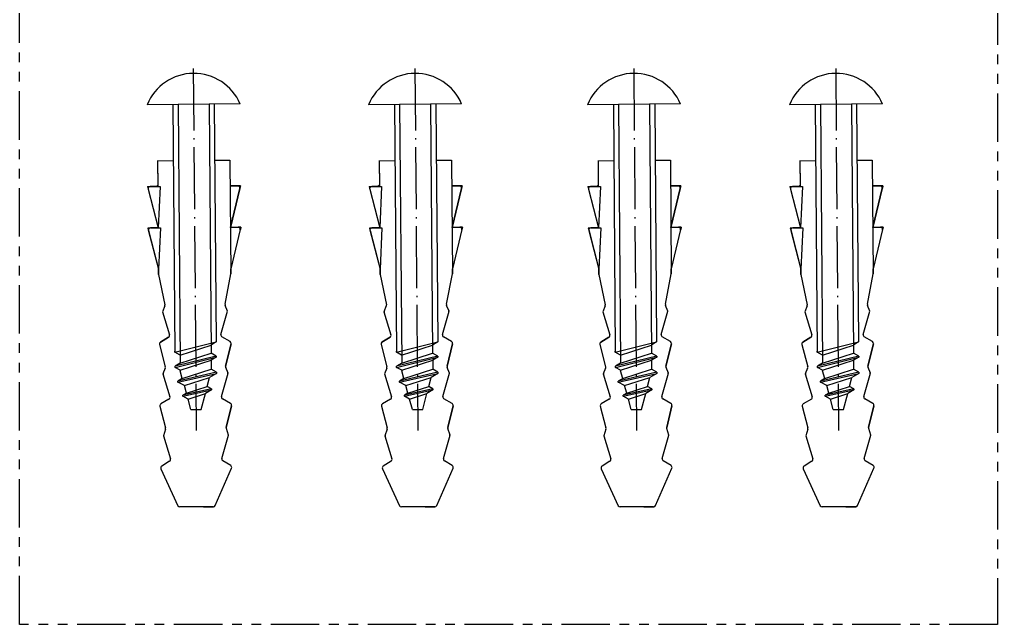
# Model space of a CAD drawing. Extents: x -2833 to -229, y 127 to 2035.
# Drawn here: x -781.8 to -592.5, y 1342.4 to 1459.4 of the extents above; entities that cross this region are included whole.
import ezdxf

# ---------------------------------------------------------------- set-up
doc = ezdxf.new("R2010")
doc.units = 0
doc.header["$LTSCALE"] = 0.5
doc.header["$MEASUREMENT"] = 0
doc.linetypes.add('ACAD_ISO04W100', pattern=[30.5, 24, -3, 0.5, -3])
doc.linetypes.add('PHANTOM2', pattern=[1.25, 0.625, -0.125, 0.125, -0.125, 0.125, -0.125])
doc.layers.get('0').update_dxf_attribs({"linetype": 'CONTINUOUS'})
doc.layers.add('DWG', color=7, linetype='CONTINUOUS')
doc.layers.add('치수', color=7, linetype='CONTINUOUS', lineweight=25)

msp = doc.modelspace()

# ---------------------------------------------------------------- linework, layer by layer
at = {"color": 1, "linetype": 'ACAD_ISO04W100'}
for p, q in [((-748.16, 1449.93), (-747.6, 1379.92)), ((-705.28, 1449.93), (-704.72, 1379.92)), ((-662.93, 1449.93), (-662.37, 1379.92)), ((-623.84, 1449.93), (-623.28, 1379.92))]:
    msp.add_line(p, q, dxfattribs=at)
for p, q in [((-739.1, 1443.05), (-757.1, 1442.9)), ((-752.1, 1442.94), (-751.72, 1395.06)), ((-744.1, 1443.01), (-743.73, 1397.02)), ((-696.23, 1443.05), (-714.23, 1442.9)), ((-709.23, 1442.94), (-708.84, 1395.06)), ((-701.23, 1443.01), (-700.86, 1397.02)), ((-653.87, 1443.05), (-671.87, 1442.9)), ((-666.87, 1442.94), (-666.49, 1395.06)), ((-658.87, 1443.01), (-658.51, 1397.02)), ((-614.78, 1443.05), (-632.78, 1442.9)), ((-627.78, 1442.94), (-627.4, 1395.06)), ((-619.78, 1443.01), (-619.41, 1397.02)), ((-755.07, 1432.08), (-752.01, 1432.1)), ((-744.01, 1432.17), (-741.07, 1432.19)), ((-712.2, 1432.08), (-709.14, 1432.1)), ((-701.14, 1432.17), (-698.2, 1432.19)), ((-669.84, 1432.08), (-666.79, 1432.1)), ((-658.79, 1432.17), (-655.84, 1432.19)), ((-630.75, 1432.08), (-627.69, 1432.1)), ((-619.69, 1432.17), (-616.75, 1432.19)), ((-751.72, 1395.06), (-743.73, 1397.02)), ((-743.73, 1397.02), (-744.73, 1396.43)), ((-743.73, 1397.22), (-743.73, 1397.02)), ((-708.84, 1395.06), (-700.86, 1397.02)), ((-700.86, 1397.02), (-701.85, 1396.43)), ((-700.86, 1397.22), (-700.86, 1397.02)), ((-666.49, 1395.06), (-658.51, 1397.02)), ((-658.51, 1397.02), (-659.5, 1396.43)), ((-658.51, 1397.22), (-658.51, 1397.02)), ((-627.4, 1395.06), (-619.41, 1397.02)), ((-619.41, 1397.02), (-620.41, 1396.43)), ((-619.42, 1397.22), (-619.41, 1397.02)), ((-751.72, 1395.06), (-751.72, 1395.26)), ((-750.71, 1394.49), (-751.72, 1395.06)), ((-750.71, 1394.49), (-744.73, 1396.43)), ((-750.7, 1392.89), (-744.71, 1394.83)), ((-743.71, 1394.26), (-744.71, 1394.83)), ((-708.84, 1395.06), (-708.85, 1395.26)), ((-707.84, 1394.49), (-708.84, 1395.06)), ((-707.84, 1394.49), (-701.85, 1396.43)), ((-707.83, 1392.89), (-701.84, 1394.83)), ((-700.84, 1394.26), (-701.84, 1394.83)), ((-666.49, 1395.06), (-666.49, 1395.26)), ((-665.49, 1394.49), (-666.49, 1395.06)), ((-665.49, 1394.49), (-659.5, 1396.43)), ((-665.47, 1392.89), (-659.49, 1394.83)), ((-658.48, 1394.26), (-659.49, 1394.83)), ((-627.4, 1395.06), (-627.4, 1395.26)), ((-626.39, 1394.49), (-627.4, 1395.06)), ((-626.39, 1394.49), (-620.41, 1396.43)), ((-626.38, 1392.89), (-620.4, 1394.83)), ((-619.39, 1394.26), (-620.4, 1394.83)), ((-743.71, 1394.26), (-751.69, 1392.31)), ((-751.69, 1392.11), (-743.71, 1394.06)), ((-750.69, 1391.54), (-744.7, 1393.48)), ((-743.71, 1394.06), (-744.7, 1393.48)), ((-744.7, 1393.48), (-744.69, 1391.78)), ((-743.71, 1394.26), (-743.71, 1394.06)), ((-700.84, 1394.26), (-708.82, 1392.31)), ((-708.82, 1392.11), (-700.84, 1394.06)), ((-707.82, 1391.54), (-701.83, 1393.48)), ((-700.84, 1394.06), (-701.83, 1393.48)), ((-701.83, 1393.48), (-701.82, 1391.78)), ((-700.84, 1394.26), (-700.84, 1394.06)), ((-658.48, 1394.26), (-666.47, 1392.31)), ((-666.47, 1392.11), (-658.48, 1394.06)), ((-665.46, 1391.54), (-659.48, 1393.48)), ((-658.48, 1394.06), (-659.48, 1393.48)), ((-659.48, 1393.48), (-659.46, 1391.78)), ((-658.48, 1394.26), (-658.48, 1394.06)), ((-619.39, 1394.26), (-627.38, 1392.31)), ((-627.37, 1392.11), (-619.39, 1394.06)), ((-626.37, 1391.54), (-620.39, 1393.48)), ((-619.39, 1394.06), (-620.39, 1393.48)), ((-620.39, 1393.48), (-620.37, 1391.78)), ((-619.39, 1394.26), (-619.39, 1394.06)), ((-750.7, 1392.89), (-751.69, 1392.31)), ((-751.69, 1392.11), (-751.69, 1392.31)), ((-750.69, 1391.54), (-751.69, 1392.11)), ((-743.69, 1391.21), (-751.13, 1389.47)), ((-750.69, 1391.54), (-750.69, 1391.42)), ((-750.29, 1389.97), (-750.69, 1391.42)), ((-750.29, 1389.97), (-744.69, 1391.78)), ((-743.69, 1391.21), (-744.69, 1391.78)), ((-743.69, 1391.21), (-743.68, 1390.94)), ((-707.83, 1392.89), (-708.82, 1392.31)), ((-708.82, 1392.11), (-708.82, 1392.31)), ((-707.82, 1391.54), (-708.82, 1392.11)), ((-700.81, 1391.21), (-708.26, 1389.47)), ((-707.82, 1391.54), (-707.81, 1391.42)), ((-707.41, 1389.97), (-707.81, 1391.42)), ((-707.41, 1389.97), (-701.82, 1391.78)), ((-700.81, 1391.21), (-701.82, 1391.78)), ((-700.81, 1391.21), (-700.81, 1390.94)), ((-665.47, 1392.89), (-666.47, 1392.31)), ((-666.47, 1392.11), (-666.47, 1392.31)), ((-665.46, 1391.54), (-666.47, 1392.11)), ((-658.46, 1391.21), (-665.91, 1389.47)), ((-665.46, 1391.54), (-665.46, 1391.42)), ((-665.06, 1389.97), (-665.46, 1391.42)), ((-665.06, 1389.97), (-659.46, 1391.78)), ((-658.46, 1391.21), (-659.46, 1391.78)), ((-658.46, 1391.21), (-658.46, 1390.94)), ((-626.38, 1392.89), (-627.38, 1392.31)), ((-627.37, 1392.11), (-627.38, 1392.31)), ((-626.37, 1391.54), (-627.37, 1392.11)), ((-619.37, 1391.21), (-626.81, 1389.47)), ((-626.37, 1391.54), (-626.37, 1391.42)), ((-625.97, 1389.97), (-626.37, 1391.42)), ((-625.97, 1389.97), (-620.37, 1391.78)), ((-619.37, 1391.21), (-620.37, 1391.78)), ((-619.37, 1391.21), (-619.36, 1390.94)), ((-751.13, 1389.27), (-743.68, 1390.94)), ((-750.29, 1389.97), (-751.13, 1389.47)), ((-751.13, 1389.27), (-751.13, 1389.47)), ((-749.9, 1388.57), (-751.13, 1389.27)), ((-749.9, 1388.57), (-745.03, 1390.15)), ((-745.48, 1388.42), (-745.03, 1390.15)), ((-743.68, 1390.94), (-745.03, 1390.15)), ((-708.26, 1389.27), (-700.81, 1390.94)), ((-707.41, 1389.97), (-708.26, 1389.47)), ((-708.26, 1389.27), (-708.26, 1389.47)), ((-707.03, 1388.57), (-708.26, 1389.27)), ((-707.03, 1388.57), (-702.16, 1390.15)), ((-702.61, 1388.42), (-702.16, 1390.15)), ((-700.81, 1390.94), (-702.16, 1390.15)), ((-665.91, 1389.27), (-658.46, 1390.94)), ((-665.06, 1389.97), (-665.91, 1389.47)), ((-665.91, 1389.27), (-665.91, 1389.47)), ((-664.68, 1388.57), (-665.91, 1389.27)), ((-664.68, 1388.57), (-659.8, 1390.15)), ((-660.25, 1388.42), (-659.8, 1390.15)), ((-658.46, 1390.94), (-659.8, 1390.15)), ((-626.81, 1389.27), (-619.36, 1390.94)), ((-625.97, 1389.97), (-626.81, 1389.47)), ((-626.81, 1389.27), (-626.81, 1389.47)), ((-625.58, 1388.57), (-626.81, 1389.27)), ((-625.58, 1388.57), (-620.71, 1390.15)), ((-621.16, 1388.42), (-620.71, 1390.15)), ((-619.36, 1390.94), (-620.71, 1390.15)), ((-744.66, 1387.95), (-750.17, 1386.72)), ((-750.16, 1386.52), (-744.66, 1387.74)), ((-749.5, 1387.11), (-749.9, 1388.57)), ((-749.5, 1387.11), (-745.48, 1388.42)), ((-744.66, 1387.74), (-745.83, 1387.05)), ((-744.66, 1387.95), (-745.48, 1388.42)), ((-744.66, 1387.95), (-744.66, 1387.74)), ((-701.79, 1387.95), (-707.29, 1386.72)), ((-707.29, 1386.52), (-701.79, 1387.74)), ((-706.63, 1387.11), (-707.03, 1388.57)), ((-706.63, 1387.11), (-702.61, 1388.42)), ((-701.79, 1387.74), (-702.96, 1387.05)), ((-701.79, 1387.95), (-702.61, 1388.42)), ((-701.79, 1387.95), (-701.79, 1387.74)), ((-659.43, 1387.95), (-664.94, 1386.72)), ((-664.94, 1386.52), (-659.43, 1387.74)), ((-664.27, 1387.11), (-664.68, 1388.57)), ((-664.27, 1387.11), (-660.25, 1388.42)), ((-659.43, 1387.74), (-660.61, 1387.05)), ((-659.43, 1387.95), (-660.25, 1388.42)), ((-659.43, 1387.95), (-659.43, 1387.74)), ((-620.34, 1387.95), (-625.85, 1386.72)), ((-625.85, 1386.52), (-620.34, 1387.74)), ((-625.18, 1387.11), (-625.58, 1388.57)), ((-625.18, 1387.11), (-621.16, 1388.42)), ((-620.34, 1387.74), (-621.51, 1387.05)), ((-620.34, 1387.95), (-621.16, 1388.42)), ((-620.34, 1387.95), (-620.34, 1387.74)), ((-749.5, 1387.11), (-750.17, 1386.72)), ((-750.16, 1386.52), (-750.17, 1386.72)), ((-749.18, 1385.96), (-750.16, 1386.52)), ((-749.18, 1385.96), (-745.83, 1387.05)), ((-748.63, 1383.97), (-749.18, 1385.96)), ((-746.63, 1383.98), (-745.83, 1387.05)), ((-706.63, 1387.11), (-707.29, 1386.72)), ((-707.29, 1386.52), (-707.29, 1386.72)), ((-706.31, 1385.96), (-707.29, 1386.52)), ((-706.31, 1385.96), (-702.96, 1387.05)), ((-705.76, 1383.97), (-706.31, 1385.96)), ((-703.76, 1383.98), (-702.96, 1387.05)), ((-664.27, 1387.11), (-664.94, 1386.72)), ((-664.94, 1386.52), (-664.94, 1386.72)), ((-663.95, 1385.96), (-664.94, 1386.52)), ((-663.95, 1385.96), (-660.61, 1387.05)), ((-663.4, 1383.97), (-663.95, 1385.96)), ((-661.4, 1383.98), (-660.61, 1387.05)), ((-625.18, 1387.11), (-625.85, 1386.72)), ((-625.85, 1386.52), (-625.85, 1386.72)), ((-624.86, 1385.96), (-625.85, 1386.52)), ((-624.86, 1385.96), (-621.51, 1387.05)), ((-624.31, 1383.97), (-624.86, 1385.96)), ((-622.31, 1383.98), (-621.51, 1387.05)), ((-748.63, 1383.97), (-746.63, 1383.98)), ((-705.76, 1383.97), (-703.76, 1383.98)), ((-663.4, 1383.97), (-661.4, 1383.98)), ((-624.31, 1383.97), (-622.31, 1383.98))]:
    msp.add_line(p, q)
at = {"color": 5}
for p, q in [((-751.1, 1442.95), (-750.7, 1392.89)), ((-745.1, 1443), (-744.71, 1394.83)), ((-708.23, 1442.95), (-707.83, 1392.89)), ((-702.23, 1443), (-701.84, 1394.83)), ((-665.87, 1442.95), (-665.47, 1392.89)), ((-659.87, 1443), (-659.49, 1394.83)), ((-626.78, 1442.95), (-626.38, 1392.89)), ((-620.78, 1443), (-620.4, 1394.83))]:
    msp.add_line(p, q, dxfattribs=at)
at = {"linetype": 'PHANTOM2', "ltscale": 30}
msp.add_lwpolyline([(-592.53, 1342.39), (-781.79, 1342.39), (-781.79, 1576.35), (-592.53, 1576.35)], close=True, dxfattribs=at)
at = {"layer": 'DWG'}
for p, q in [((-755.07, 1432.09, -20), (-755.03, 1427.34, -20)), ((-755.07, 1432.08), (-755.03, 1427.08)), ((-741.07, 1432.19), (-740.89, 1410.23)), ((-712.2, 1432.09, -20), (-712.16, 1427.34, -20)), ((-712.2, 1432.08), (-712.16, 1427.08)), ((-698.2, 1432.19), (-698.02, 1410.23)), ((-669.84, 1432.09, -20), (-669.8, 1427.34, -20)), ((-669.84, 1432.08), (-669.8, 1427.08)), ((-655.84, 1432.19), (-655.67, 1410.23)), ((-630.75, 1432.09, -20), (-630.71, 1427.34, -20)), ((-630.75, 1432.08), (-630.71, 1427.08)), ((-616.75, 1432.19), (-616.57, 1410.23)), ((-757.03, 1427.06), (-756.58, 1427.07)), ((-757.03, 1427.06, -20), (-756.95, 1426.77, -20)), ((-756.52, 1427.07), (-754.6, 1427.08)), ((-755.29, 1427.08, -20), (-756.52, 1427.07, -20)), ((-755.03, 1427.34, -20), (-755.29, 1427.08, -20)), ((-754.6, 1427.08), (-754.96, 1419.08)), ((-741.03, 1427.19), (-739.52, 1427.2)), ((-739.49, 1427.2, -20), (-741.03, 1427.19, -20)), ((-739.49, 1427.2), (-739.03, 1427.21)), ((-739.03, 1427.21, -20), (-739.49, 1427.2, -20)), ((-739.14, 1426.73, -20), (-739.03, 1427.21, -20)), ((-739.03, 1427.21), (-739.13, 1426.77)), ((-739.04, 1427.21), (-739.04, 1427.21)), ((-714.16, 1427.06), (-713.7, 1427.07)), ((-714.16, 1427.06, -20), (-714.08, 1426.77, -20)), ((-713.64, 1427.07), (-711.73, 1427.08)), ((-712.42, 1427.08, -20), (-713.64, 1427.07, -20)), ((-712.16, 1427.34, -20), (-712.42, 1427.08, -20)), ((-711.73, 1427.08), (-712.09, 1419.08)), ((-698.16, 1427.19), (-696.65, 1427.2)), ((-696.62, 1427.2, -20), (-698.16, 1427.19, -20)), ((-696.62, 1427.2), (-696.16, 1427.21)), ((-696.16, 1427.21, -20), (-696.62, 1427.2, -20)), ((-696.27, 1426.73, -20), (-696.16, 1427.21, -20)), ((-696.16, 1427.21), (-696.26, 1426.77)), ((-696.17, 1427.21), (-696.16, 1427.21)), ((-671.8, 1427.06), (-671.35, 1427.07)), ((-671.8, 1427.06, -20), (-671.73, 1426.77, -20)), ((-671.29, 1427.07), (-669.38, 1427.08)), ((-670.07, 1427.08, -20), (-671.29, 1427.07, -20)), ((-669.8, 1427.34, -20), (-670.07, 1427.08, -20)), ((-669.38, 1427.08), (-669.74, 1419.08)), ((-655.8, 1427.19), (-654.3, 1427.2)), ((-654.26, 1427.2, -20), (-655.8, 1427.19, -20)), ((-654.26, 1427.2), (-653.8, 1427.21)), ((-653.8, 1427.21, -20), (-654.26, 1427.2, -20)), ((-653.92, 1426.73, -20), (-653.8, 1427.21, -20)), ((-653.8, 1427.21), (-653.91, 1426.77)), ((-653.81, 1427.21), (-653.81, 1427.21)), ((-632.71, 1427.06), (-632.26, 1427.07)), ((-632.71, 1427.06, -20), (-632.63, 1426.77, -20)), ((-632.2, 1427.07), (-630.28, 1427.08)), ((-630.97, 1427.08, -20), (-632.2, 1427.07, -20)), ((-630.71, 1427.34, -20), (-630.97, 1427.08, -20)), ((-630.28, 1427.08), (-630.65, 1419.08)), ((-616.71, 1427.19), (-615.2, 1427.2)), ((-615.17, 1427.2, -20), (-616.71, 1427.19, -20)), ((-615.17, 1427.2), (-614.71, 1427.21)), ((-614.71, 1427.21, -20), (-615.17, 1427.2, -20)), ((-614.83, 1426.73, -20), (-614.71, 1427.21, -20)), ((-614.71, 1427.21), (-614.81, 1426.77)), ((-614.72, 1427.21), (-614.72, 1427.21)), ((-756.9, 1426.57), (-754.96, 1419.08)), ((-756.9, 1426.57, -20), (-754.96, 1419.08, -20)), ((-739.14, 1426.73), (-740.96, 1419.19)), ((-740.96, 1419.19, -20), (-739.14, 1426.73, -20)), ((-714.03, 1426.57), (-712.09, 1419.08)), ((-714.03, 1426.57, -20), (-712.09, 1419.08, -20)), ((-696.27, 1426.73), (-698.09, 1419.19)), ((-698.09, 1419.19, -20), (-696.27, 1426.73, -20)), ((-671.67, 1426.57), (-669.74, 1419.08)), ((-671.67, 1426.57, -20), (-669.74, 1419.08, -20)), ((-653.92, 1426.73), (-655.74, 1419.19)), ((-655.74, 1419.19, -20), (-653.92, 1426.73, -20)), ((-632.58, 1426.57), (-630.65, 1419.08)), ((-632.58, 1426.57, -20), (-630.65, 1419.08, -20)), ((-614.83, 1426.73), (-616.65, 1419.19)), ((-616.65, 1419.19, -20), (-614.83, 1426.73, -20)), ((-756.96, 1419.06), (-756.57, 1419.07)), ((-756.47, 1419.07, -20), (-756.96, 1419.06, -20)), ((-756.96, 1419.06), (-756.87, 1418.7)), ((-756.96, 1419.06, -20), (-756.87, 1418.7, -20)), ((-756.87, 1418.7, -20), (-754.9, 1411.08, -20)), ((-756.84, 1418.57), (-754.9, 1411.08)), ((-756.47, 1419.07), (-756.45, 1419.07)), ((-756.45, 1419.07, -20), (-756.47, 1419.07, -20)), ((-756.45, 1419.07), (-754.54, 1419.08)), ((-754.96, 1419.08, -20), (-756.45, 1419.07, -20)), ((-754.54, 1419.08), (-754.9, 1411.08)), ((-740.96, 1419.19), (-739.45, 1419.2)), ((-739.4, 1419.2, -20), (-740.96, 1419.19, -20)), ((-739.07, 1418.75), (-740.9, 1411.19)), ((-739.4, 1419.2), (-738.96, 1419.21)), ((-738.96, 1419.21, -20), (-739.4, 1419.2, -20)), ((-739.07, 1418.75, -20), (-738.96, 1419.21, -20)), ((-738.96, 1419.21), (-739.06, 1418.79)), ((-714.09, 1419.06), (-713.69, 1419.07)), ((-713.59, 1419.07, -20), (-714.09, 1419.06, -20)), ((-714.09, 1419.06), (-714, 1418.7)), ((-714.09, 1419.06, -20), (-714, 1418.7, -20)), ((-714, 1418.7, -20), (-712.03, 1411.08, -20)), ((-713.96, 1418.57), (-712.03, 1411.08)), ((-713.59, 1419.07), (-713.58, 1419.07)), ((-713.58, 1419.07, -20), (-713.59, 1419.07, -20)), ((-713.58, 1419.07), (-711.67, 1419.08)), ((-712.09, 1419.08, -20), (-713.58, 1419.07, -20)), ((-711.67, 1419.08), (-712.03, 1411.08)), ((-698.09, 1419.19), (-696.58, 1419.2)), ((-696.52, 1419.2, -20), (-698.09, 1419.19, -20)), ((-696.2, 1418.75), (-698.03, 1411.19)), ((-696.52, 1419.2), (-696.09, 1419.21)), ((-696.09, 1419.21, -20), (-696.52, 1419.2, -20)), ((-696.2, 1418.75, -20), (-696.09, 1419.21, -20)), ((-696.09, 1419.21), (-696.19, 1418.79)), ((-671.74, 1419.06), (-671.34, 1419.07)), ((-671.24, 1419.07, -20), (-671.74, 1419.06, -20)), ((-671.74, 1419.06), (-671.64, 1418.7)), ((-671.74, 1419.06, -20), (-671.64, 1418.7, -20)), ((-671.64, 1418.7, -20), (-669.67, 1411.08, -20)), ((-671.61, 1418.57), (-669.67, 1411.08)), ((-671.24, 1419.07), (-671.23, 1419.07)), ((-671.23, 1419.07, -20), (-671.24, 1419.07, -20)), ((-671.23, 1419.07), (-669.31, 1419.08)), ((-669.74, 1419.08, -20), (-671.23, 1419.07, -20)), ((-669.31, 1419.08), (-669.67, 1411.08)), ((-655.74, 1419.19), (-654.23, 1419.2)), ((-654.17, 1419.2, -20), (-655.74, 1419.19, -20)), ((-653.85, 1418.75), (-655.67, 1411.19)), ((-654.17, 1419.2), (-653.74, 1419.21)), ((-653.74, 1419.21, -20), (-654.17, 1419.2, -20)), ((-653.85, 1418.75, -20), (-653.74, 1419.21, -20)), ((-653.74, 1419.21), (-653.84, 1418.79)), ((-632.65, 1419.06), (-632.25, 1419.07)), ((-632.15, 1419.07, -20), (-632.65, 1419.06, -20)), ((-632.65, 1419.06), (-632.55, 1418.7)), ((-632.65, 1419.06, -20), (-632.55, 1418.7, -20)), ((-632.55, 1418.7, -20), (-630.58, 1411.08, -20)), ((-632.52, 1418.57), (-630.58, 1411.08)), ((-632.15, 1419.07), (-632.13, 1419.07)), ((-632.13, 1419.07, -20), (-632.15, 1419.07, -20)), ((-632.13, 1419.07), (-630.22, 1419.08)), ((-630.65, 1419.08, -20), (-632.13, 1419.07, -20)), ((-630.22, 1419.08), (-630.58, 1411.08)), ((-616.65, 1419.19), (-615.13, 1419.2)), ((-615.08, 1419.2, -20), (-616.65, 1419.19, -20)), ((-614.75, 1418.75), (-616.58, 1411.19)), ((-615.08, 1419.2), (-614.65, 1419.21)), ((-614.65, 1419.21, -20), (-615.08, 1419.2, -20)), ((-614.65, 1419.21), (-614.75, 1418.79)), ((-614.75, 1418.75, -20), (-614.65, 1419.21, -20)), ((-754.88, 1410.04), (-754.9, 1411.08)), ((-754.9, 1411.08, -20), (-754.88, 1410.04, -20)), ((-754.88, 1410.04, -20), (-753.67, 1404.21, -20)), ((-742.02, 1404.3, -20), (-740.89, 1410.19, -20)), ((-740.89, 1410.19, -20), (-740.9, 1411.19, -20)), ((-712.01, 1410.04), (-712.03, 1411.08)), ((-712.03, 1411.08, -20), (-712.01, 1410.04, -20)), ((-712.01, 1410.04, -20), (-710.8, 1404.21, -20)), ((-699.15, 1404.3, -20), (-698.02, 1410.19, -20)), ((-698.02, 1410.19, -20), (-698.03, 1411.19, -20)), ((-669.66, 1410.04), (-669.67, 1411.08)), ((-669.67, 1411.08, -20), (-669.66, 1410.04, -20)), ((-669.66, 1410.04, -20), (-668.44, 1404.21, -20)), ((-656.8, 1404.3, -20), (-655.67, 1410.19, -20)), ((-655.67, 1410.19, -20), (-655.67, 1411.19, -20)), ((-630.57, 1410.04), (-630.58, 1411.08)), ((-630.58, 1411.08, -20), (-630.57, 1410.04, -20)), ((-630.57, 1410.04, -20), (-629.35, 1404.21, -20)), ((-617.7, 1404.3, -20), (-616.57, 1410.19, -20)), ((-616.57, 1410.19, -20), (-616.58, 1411.19, -20)), ((-753.69, 1403.98, -20), (-754.13, 1402.88, -20)), ((-754.13, 1402.88, -20), (-752.79, 1398.39, -20)), ((-742.81, 1398.47, -20), (-741.54, 1402.95, -20)), ((-741.54, 1402.95, -20), (-742, 1404.07, -20)), ((-710.82, 1403.98, -20), (-711.26, 1402.88, -20)), ((-711.26, 1402.88, -20), (-709.91, 1398.39, -20)), ((-699.94, 1398.47, -20), (-698.67, 1402.95, -20)), ((-698.67, 1402.95, -20), (-699.13, 1404.07, -20)), ((-668.46, 1403.98, -20), (-668.91, 1402.88, -20)), ((-668.91, 1402.88, -20), (-667.56, 1398.39, -20)), ((-657.59, 1398.47, -20), (-656.32, 1402.95, -20)), ((-656.32, 1402.95, -20), (-656.77, 1404.07, -20)), ((-629.37, 1403.98, -20), (-629.82, 1402.88, -20)), ((-629.82, 1402.88, -20), (-628.47, 1398.39, -20)), ((-618.49, 1398.47, -20), (-617.23, 1402.95, -20)), ((-617.23, 1402.95, -20), (-617.68, 1404.07, -20)), ((-754.52, 1397), (-752.96, 1397.94)), ((-752.96, 1397.94, -20), (-754.52, 1397, -20)), ((-741.05, 1397.11), (-742.63, 1398.02)), ((-741.05, 1397.11, -20), (-742.63, 1398.02, -20)), ((-711.65, 1397), (-710.09, 1397.94)), ((-710.09, 1397.94, -20), (-711.65, 1397, -20)), ((-698.18, 1397.11), (-699.75, 1398.02)), ((-698.18, 1397.11, -20), (-699.75, 1398.02, -20)), ((-669.3, 1397), (-667.74, 1397.94)), ((-667.74, 1397.94, -20), (-669.3, 1397, -20)), ((-655.83, 1397.11), (-657.4, 1398.02)), ((-655.83, 1397.11, -20), (-657.4, 1398.02, -20)), ((-630.2, 1397), (-628.64, 1397.94)), ((-628.64, 1397.94, -20), (-630.2, 1397, -20)), ((-616.73, 1397.11), (-618.31, 1398.02)), ((-616.73, 1397.11, -20), (-618.31, 1398.02, -20)), ((-754.7, 1396.56, -20), (-753.58, 1392.22, -20)), ((-740.86, 1396.67), (-741.92, 1392.31)), ((-741.92, 1392.31, -20), (-740.86, 1396.67, -20)), ((-711.83, 1396.56, -20), (-710.71, 1392.22, -20)), ((-697.99, 1396.67), (-699.04, 1392.31)), ((-699.04, 1392.31, -20), (-697.99, 1396.67, -20)), ((-669.48, 1396.56, -20), (-668.36, 1392.22, -20)), ((-655.64, 1396.67), (-656.69, 1392.31)), ((-656.69, 1392.31, -20), (-655.64, 1396.67, -20)), ((-630.38, 1396.56, -20), (-629.26, 1392.22, -20)), ((-616.55, 1396.67), (-617.6, 1392.31)), ((-617.6, 1392.31, -20), (-616.55, 1396.67, -20)), ((-753.6, 1391.97, -20), (-754.04, 1390.88, -20)), ((-741.44, 1390.99, -20), (-741.9, 1392.06, -20)), ((-710.73, 1391.97, -20), (-711.17, 1390.88, -20)), ((-698.57, 1390.99, -20), (-699.02, 1392.06, -20)), ((-668.37, 1391.97, -20), (-668.81, 1390.88, -20)), ((-656.21, 1390.99, -20), (-656.67, 1392.06, -20)), ((-629.28, 1391.97, -20), (-629.72, 1390.88, -20)), ((-617.12, 1390.99, -20), (-617.58, 1392.06, -20)), ((-754.04, 1390.88, -20), (-752.69, 1386.4, -20)), ((-742.71, 1386.48, -20), (-741.44, 1390.99, -20)), ((-711.17, 1390.88, -20), (-709.82, 1386.4, -20)), ((-699.84, 1386.48, -20), (-698.57, 1390.99, -20)), ((-668.81, 1390.88, -20), (-667.46, 1386.4, -20)), ((-657.49, 1386.48, -20), (-656.21, 1390.99, -20)), ((-629.72, 1390.88, -20), (-628.37, 1386.4, -20)), ((-618.4, 1386.48, -20), (-617.12, 1390.99, -20)), ((-752.87, 1385.94, -20), (-754.43, 1385.03, -20)), ((-740.96, 1385.14), (-742.53, 1386.02)), ((-740.96, 1385.14, -20), (-742.53, 1386.02, -20)), ((-710, 1385.94, -20), (-711.56, 1385.03, -20)), ((-698.08, 1385.14), (-699.65, 1386.02)), ((-698.08, 1385.14, -20), (-699.65, 1386.02, -20)), ((-667.65, 1385.94, -20), (-669.2, 1385.03, -20)), ((-655.73, 1385.14), (-657.3, 1386.02)), ((-655.73, 1385.14, -20), (-657.3, 1386.02, -20)), ((-628.55, 1385.94, -20), (-630.11, 1385.03, -20)), ((-616.64, 1385.14), (-618.21, 1386.02)), ((-616.64, 1385.14, -20), (-618.21, 1386.02, -20)), ((-754.61, 1384.59, -20), (-753.53, 1380.39, -20)), ((-740.76, 1384.7), (-741.78, 1380.48)), ((-741.78, 1380.48, -20), (-740.76, 1384.7, -20)), ((-711.74, 1384.59, -20), (-710.66, 1380.39, -20)), ((-697.89, 1384.7), (-698.91, 1380.48)), ((-698.91, 1380.48, -20), (-697.89, 1384.7, -20)), ((-669.39, 1384.59, -20), (-668.3, 1380.39, -20)), ((-655.54, 1384.7), (-656.55, 1380.48)), ((-656.55, 1380.48, -20), (-655.54, 1384.7, -20)), ((-630.3, 1384.59, -20), (-629.21, 1380.39, -20)), ((-616.44, 1384.7), (-617.46, 1380.48)), ((-617.46, 1380.48, -20), (-616.44, 1384.7, -20)), ((-753.54, 1380.17, -20), (-753.94, 1378.88, -20)), ((-741.34, 1378.99, -20), (-741.77, 1380.26, -20)), ((-710.66, 1380.17, -20), (-711.07, 1378.88, -20)), ((-698.47, 1378.99, -20), (-698.9, 1380.26, -20)), ((-668.31, 1380.17, -20), (-668.72, 1378.88, -20)), ((-656.12, 1378.99, -20), (-656.54, 1380.26, -20)), ((-629.22, 1380.17, -20), (-629.62, 1378.88, -20)), ((-617.02, 1378.99, -20), (-617.45, 1380.26, -20)), ((-753.94, 1378.88, -20), (-752.59, 1374.39, -20)), ((-742.62, 1374.47, -20), (-741.34, 1378.99, -20)), ((-711.07, 1378.88, -20), (-709.72, 1374.39, -20)), ((-699.75, 1374.47, -20), (-698.47, 1378.99, -20)), ((-668.72, 1378.88, -20), (-667.37, 1374.39, -20)), ((-657.39, 1374.47, -20), (-656.12, 1378.99, -20)), ((-629.62, 1378.88, -20), (-628.27, 1374.39, -20)), ((-618.3, 1374.47, -20), (-617.02, 1378.99, -20)), ((-740.92, 1373.13, -20), (-742.44, 1374.02, -20)), ((-698.05, 1373.13, -20), (-699.56, 1374.02, -20)), ((-655.69, 1373.13, -20), (-657.21, 1374.02, -20)), ((-616.6, 1373.13, -20), (-618.12, 1374.02, -20)), ((-754.43, 1372.51, -20), (-751.14, 1365.34, -20)), ((-752.77, 1373.94, -20), (-754.27, 1373.02, -20)), ((-743.93, 1365.4, -20), (-740.76, 1372.62, -20)), ((-711.55, 1372.51, -20), (-708.27, 1365.34, -20)), ((-709.9, 1373.94, -20), (-711.4, 1373.02, -20)), ((-701.06, 1365.4, -20), (-697.88, 1372.62, -20)), ((-669.2, 1372.51, -20), (-665.91, 1365.34, -20)), ((-667.54, 1373.94, -20), (-669.05, 1373.02, -20)), ((-658.7, 1365.4, -20), (-655.53, 1372.62, -20)), ((-630.11, 1372.51, -20), (-626.82, 1365.34, -20)), ((-628.45, 1373.94, -20), (-629.95, 1373.02, -20)), ((-619.61, 1365.4, -20), (-616.44, 1372.62, -20)), ((-744.29, 1365.16), (-750.77, 1365.11)), ((-746.17, 1365.15, -20), (-744.29, 1365.16, -20)), ((-701.42, 1365.16), (-707.9, 1365.11)), ((-703.3, 1365.15, -20), (-701.42, 1365.16, -20)), ((-659.07, 1365.16), (-665.55, 1365.11)), ((-660.95, 1365.15, -20), (-659.07, 1365.16, -20)), ((-619.97, 1365.16), (-626.45, 1365.11)), ((-621.86, 1365.15, -20), (-619.97, 1365.16, -20))]:
    msp.add_line(p, q, dxfattribs=at)
for centre, start, end in [((-756.51, 1426.67), 90.4583, 194.4947), ((-756.51, 1426.67, -20), 90.4583, 194.4947), ((-739.54, 1426.8), 346.4223, 90.4583), ((-713.64, 1426.67), 90.4583, 194.4947), ((-713.64, 1426.67, -20), 90.4583, 194.4947), ((-696.66, 1426.8), 346.4223, 90.4583), ((-671.29, 1426.67), 90.4583, 194.4947), ((-671.29, 1426.67, -20), 90.4583, 194.4947), ((-654.31, 1426.8), 346.4223, 90.4583), ((-632.19, 1426.67), 90.4583, 194.4947), ((-632.19, 1426.67, -20), 90.4583, 194.4947), ((-615.22, 1426.8), 346.4223, 90.4583), ((-756.45, 1418.67), 90.4583, 194.4947), ((-739.47, 1418.8), 346.4223, 90.4583), ((-713.58, 1418.67), 90.4583, 194.4947), ((-696.6, 1418.8), 346.4223, 90.4583), ((-671.22, 1418.67), 90.4583, 194.4947), ((-654.25, 1418.8), 346.4223, 90.4583), ((-632.13, 1418.67), 90.4583, 194.4947), ((-615.15, 1418.8), 346.4223, 90.4583), ((-741.29, 1410.23), 349.1486, 0.4581), ((-698.42, 1410.23), 349.1486, 0.4581), ((-656.07, 1410.23), 349.1486, 0.4581), ((-616.97, 1410.23), 349.1486, 0.4581), ((-741.63, 1404.22), 169.1486, 202.0856), ((-741.63, 1404.22, -20), 169.1486, 202.0856), ((-698.76, 1404.22), 169.1486, 202.0856), ((-698.76, 1404.22, -20), 169.1486, 202.0856), ((-656.4, 1404.22), 169.1486, 202.0856), ((-656.4, 1404.22, -20), 169.1486, 202.0856), ((-617.31, 1404.22), 169.1486, 202.0856), ((-617.31, 1404.22, -20), 169.1486, 202.0856), ((-753.71, 1402.86), 157.8384, 196.7187), ((-754.06, 1404.13), 337.8384, 11.7684), ((-754.06, 1404.13, -20), 337.8384, 11.7684), ((-741.97, 1402.93), 344.1983, 22.0856), ((-710.84, 1402.86), 157.8384, 196.7187), ((-711.19, 1404.13), 337.8384, 11.7684), ((-711.19, 1404.13, -20), 337.8384, 11.7684), ((-699.09, 1402.93), 344.1983, 22.0856), ((-668.48, 1402.86), 157.8384, 196.7187), ((-668.83, 1404.13), 337.8384, 11.7684), ((-668.83, 1404.13, -20), 337.8384, 11.7684), ((-656.74, 1402.93), 344.1983, 22.0856), ((-629.39, 1402.86), 157.8384, 196.7187), ((-629.74, 1404.13), 337.8384, 11.7684), ((-629.74, 1404.13, -20), 337.8384, 11.7684), ((-617.65, 1402.93), 344.1983, 22.0856), ((-754.32, 1396.66), 120.952, 194.4947), ((-754.32, 1396.66, -20), 120.952, 194.4947), ((-753.17, 1398.28), 300.952, 16.7187), ((-753.17, 1398.28, -20), 300.952, 16.7187), ((-742.43, 1398.36), 164.1983, 239.9651), ((-742.43, 1398.36, -20), 164.1983, 239.9651), ((-741.25, 1396.76), 346.4223, 59.9651), ((-741.25, 1396.76, -20), 346.4223, 59.9651), ((-711.44, 1396.66), 120.952, 194.4947), ((-711.44, 1396.66, -20), 120.952, 194.4947), ((-710.3, 1398.28), 300.952, 16.7187), ((-710.3, 1398.28, -20), 300.952, 16.7187), ((-699.55, 1398.36), 164.1983, 239.9651), ((-699.55, 1398.36, -20), 164.1983, 239.9651), ((-698.38, 1396.76), 346.4223, 59.9651), ((-698.38, 1396.76, -20), 346.4223, 59.9651), ((-669.09, 1396.66), 120.952, 194.4947), ((-669.09, 1396.66, -20), 120.952, 194.4947), ((-667.94, 1398.28), 300.952, 16.7187), ((-667.94, 1398.28, -20), 300.952, 16.7187), ((-657.2, 1398.36), 164.1983, 239.9651), ((-657.2, 1398.36, -20), 164.1983, 239.9651), ((-656.03, 1396.76), 346.4223, 59.9651), ((-656.03, 1396.76, -20), 346.4223, 59.9651), ((-630, 1396.66), 120.952, 194.4947), ((-630, 1396.66, -20), 120.952, 194.4947), ((-628.85, 1398.28), 300.952, 16.7187), ((-628.85, 1398.28, -20), 300.952, 16.7187), ((-618.11, 1398.36), 164.1983, 239.9651), ((-618.11, 1398.36, -20), 164.1983, 239.9651), ((-616.93, 1396.76), 346.4223, 59.9651), ((-616.93, 1396.76, -20), 346.4223, 59.9651), ((-753.97, 1392.12), 337.8384, 14.4947), ((-753.97, 1392.12, -20), 337.8384, 14.4947), ((-741.53, 1392.22), 166.4223, 203.0784), ((-741.53, 1392.22, -20), 166.4223, 203.0784), ((-741.86, 1390.96), 344.1983, 23.0784), ((-711.1, 1392.12), 337.8384, 14.4947), ((-711.1, 1392.12, -20), 337.8384, 14.4947), ((-698.66, 1392.22), 166.4223, 203.0784), ((-698.66, 1392.22, -20), 166.4223, 203.0784), ((-698.99, 1390.96), 344.1983, 23.0784), ((-668.74, 1392.12), 337.8384, 14.4947), ((-668.74, 1392.12, -20), 337.8384, 14.4947), ((-656.3, 1392.22), 166.4223, 203.0784), ((-656.3, 1392.22, -20), 166.4223, 203.0784), ((-656.64, 1390.96), 344.1983, 23.0784), ((-629.65, 1392.12), 337.8384, 14.4947), ((-629.65, 1392.12, -20), 337.8384, 14.4947), ((-617.21, 1392.22), 166.4223, 203.0784), ((-617.21, 1392.22, -20), 166.4223, 203.0784), ((-617.54, 1390.96), 344.1983, 23.0784), ((-753.61, 1390.86), 157.8384, 196.7187), ((-710.74, 1390.86), 157.8384, 196.7187), ((-668.39, 1390.86), 157.8384, 196.7187), ((-629.3, 1390.86), 157.8384, 196.7187), ((-753.07, 1386.28), 300.203, 16.7187), ((-753.07, 1386.28, -20), 300.203, 16.7187), ((-742.33, 1386.37), 164.1983, 240.7135), ((-742.33, 1386.37, -20), 164.1983, 240.7135), ((-710.2, 1386.28), 300.203, 16.7187), ((-710.2, 1386.28, -20), 300.203, 16.7187), ((-699.46, 1386.37), 164.1983, 240.7135), ((-699.46, 1386.37, -20), 164.1983, 240.7135), ((-667.85, 1386.28), 300.203, 16.7187), ((-667.85, 1386.28, -20), 300.203, 16.7187), ((-657.1, 1386.37), 164.1983, 240.7135), ((-657.1, 1386.37, -20), 164.1983, 240.7135), ((-628.76, 1386.28), 300.203, 16.7187), ((-628.76, 1386.28, -20), 300.203, 16.7187), ((-618.01, 1386.37), 164.1983, 240.7135), ((-618.01, 1386.37, -20), 164.1983, 240.7135), ((-754.23, 1384.69), 120.203, 194.4947), ((-754.23, 1384.69, -20), 120.203, 194.4947), ((-741.15, 1384.79), 346.4223, 60.7135), ((-741.15, 1384.79, -20), 346.4223, 60.7135), ((-711.35, 1384.69), 120.203, 194.4947), ((-711.35, 1384.69, -20), 120.203, 194.4947), ((-698.28, 1384.79), 346.4223, 60.7135), ((-698.28, 1384.79, -20), 346.4223, 60.7135), ((-669, 1384.69), 120.203, 194.4947), ((-669, 1384.69, -20), 120.203, 194.4947), ((-655.92, 1384.79), 346.4223, 60.7135), ((-655.92, 1384.79, -20), 346.4223, 60.7135), ((-629.91, 1384.69), 120.203, 194.4947), ((-629.91, 1384.69, -20), 120.203, 194.4947), ((-616.83, 1384.79), 346.4223, 60.7135), ((-616.83, 1384.79, -20), 346.4223, 60.7135), ((-753.92, 1380.29), 342.3593, 14.4947), ((-753.92, 1380.29, -20), 342.3593, 14.4947), ((-741.39, 1380.39), 166.4223, 198.5573), ((-741.39, 1380.39, -20), 166.4223, 198.5573), ((-711.04, 1380.29), 342.3593, 14.4947), ((-711.04, 1380.29, -20), 342.3593, 14.4947), ((-698.52, 1380.39), 166.4223, 198.5573), ((-698.52, 1380.39, -20), 166.4223, 198.5573), ((-668.69, 1380.29), 342.3593, 14.4947), ((-668.69, 1380.29, -20), 342.3593, 14.4947), ((-656.17, 1380.39), 166.4223, 198.5573), ((-656.17, 1380.39, -20), 166.4223, 198.5573), ((-629.6, 1380.29), 342.3593, 14.4947), ((-629.6, 1380.29, -20), 342.3593, 14.4947), ((-617.07, 1380.39), 166.4223, 198.5573), ((-617.07, 1380.39, -20), 166.4223, 198.5573), ((-753.52, 1378.88), 162.3593, 196.7187), ((-741.76, 1378.98), 344.1983, 18.5573), ((-710.65, 1378.88), 162.3593, 196.7187), ((-698.89, 1378.98), 344.1983, 18.5573), ((-668.3, 1378.88), 162.3593, 196.7187), ((-656.54, 1378.98), 344.1983, 18.5573), ((-629.2, 1378.88), 162.3593, 196.7187), ((-617.44, 1378.98), 344.1983, 18.5573), ((-752.98, 1374.28), 301.2661, 16.7187), ((-752.98, 1374.28, -20), 301.2661, 16.7187), ((-742.24, 1374.36), 164.1983, 239.6505), ((-742.24, 1374.36, -20), 164.1983, 239.6505), ((-710.1, 1374.28), 301.2661, 16.7187), ((-710.1, 1374.28, -20), 301.2661, 16.7187), ((-699.36, 1374.36), 164.1983, 239.6505), ((-699.36, 1374.36, -20), 164.1983, 239.6505), ((-667.75, 1374.28), 301.2661, 16.7187), ((-667.75, 1374.28, -20), 301.2661, 16.7187), ((-657.01, 1374.36), 164.1983, 239.6505), ((-657.01, 1374.36, -20), 164.1983, 239.6505), ((-628.66, 1374.28), 301.2661, 16.7187), ((-628.66, 1374.28, -20), 301.2661, 16.7187), ((-617.92, 1374.36), 164.1983, 239.6505), ((-617.92, 1374.36, -20), 164.1983, 239.6505), ((-754.06, 1372.68), 121.2661, 204.6251), ((-754.06, 1372.68, -20), 121.2661, 204.6251), ((-741.12, 1372.78), 336.2919, 59.6505), ((-741.12, 1372.78, -20), 336.2919, 59.6505), ((-711.19, 1372.68), 121.2661, 204.6251), ((-711.19, 1372.68, -20), 121.2661, 204.6251), ((-698.25, 1372.78), 336.2919, 59.6505), ((-698.25, 1372.78, -20), 336.2919, 59.6505), ((-668.84, 1372.68), 121.2661, 204.6251), ((-668.84, 1372.68, -20), 121.2661, 204.6251), ((-655.9, 1372.78), 336.2919, 59.6505), ((-655.9, 1372.78, -20), 336.2919, 59.6505), ((-629.74, 1372.68), 121.2661, 204.6251), ((-629.74, 1372.68, -20), 121.2661, 204.6251), ((-616.8, 1372.78), 336.2919, 59.6505), ((-616.8, 1372.78, -20), 336.2919, 59.6505), ((-750.78, 1365.51), 204.6251, 270.4583), ((-750.78, 1365.51, -20), 204.6251, 270.4583), ((-744.29, 1365.56), 270.4583, 336.2919), ((-744.29, 1365.56, -20), 270.4583, 336.2919), ((-707.9, 1365.51), 204.6251, 270.4583), ((-707.9, 1365.51, -20), 204.6251, 270.4583), ((-701.42, 1365.56), 270.4583, 336.2919), ((-701.42, 1365.56, -20), 270.4583, 336.2919), ((-665.55, 1365.51), 204.6251, 270.4583), ((-665.55, 1365.51, -20), 204.6251, 270.4583), ((-659.07, 1365.56), 270.4583, 336.2919), ((-659.07, 1365.56, -20), 270.4583, 336.2919), ((-626.46, 1365.51), 204.6251, 270.4583), ((-626.46, 1365.51, -20), 204.6251, 270.4583), ((-619.98, 1365.56), 270.4583, 336.2919), ((-619.98, 1365.56, -20), 270.4583, 336.2919)]:
    msp.add_arc(centre, 0.4, start, end, dxfattribs=at)
at = {"layer": '치수', "linetype": 'Continuous'}
for centre in [(-748.07, 1439.22), (-705.2, 1439.22), (-662.84, 1439.22), (-623.75, 1439.22)]:
    msp.add_arc(centre, 9.75, 23.0784, 157.8384, dxfattribs=at)

doc.saveas('drawing.dxf')
